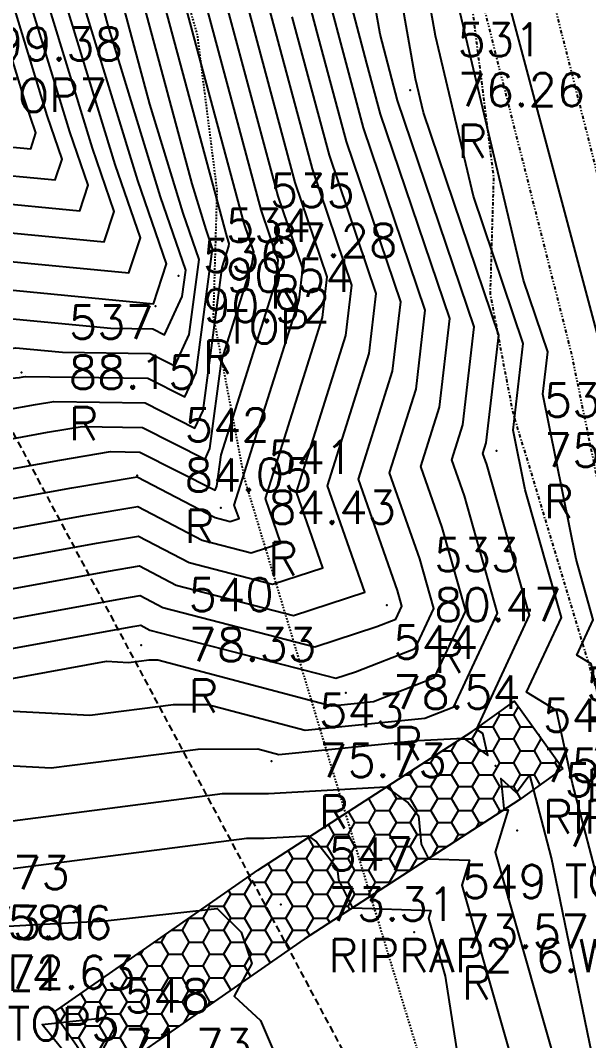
# Model space of a CAD drawing. Header units: feet. Extents: x 1023941 to 1026768, y 90264 to 94497.
# Drawn here: x 1026070.3 to 1026111.4, y 92585.7 to 92659.6 of the extents above; entities that cross this region are included whole.
import ezdxf

# ---------------------------------------------------------------- set-up
doc = ezdxf.new("R2010")
doc.units = ezdxf.units.FT
doc.header["$MEASUREMENT"] = 0
for name, pattern in [('BORDER4', [0.4375, 0.125, -0.0625, 0.125, -0.0625, 0, -0.0625]), ('DASHDOT2', [0.5, 0.25, -0.11875, 0.0125, -0.11875]), ('DASHED', [0.75, 0.5, -0.25]), ('DIVIDE2', [0.625, 0.25, -0.1175, 0.01125, -0.1175, 0.01125, -0.1175])]:
    doc.linetypes.add(name, pattern=pattern)
for name, color, linetype in [('DESC', 2, 'Continuous'), ('E1WFL-DIG', 4, 'DASHDOT2'), ('E2BDL', 5, 'Continuous'), ('E5RRH', 9, 'Continuous'), ('E6SLL', 10, 'DIVIDE2'), ('E6TOS', 9, 'Continuous'), ('E6TOS-R', 9, 'Continuous'), ('E6WBL', 2, 'BORDER4'), ('ELEV', 9, 'Continuous'), ('F1-E1COL', 11, 'Continuous'), ('F1-E6COL', 9, 'Continuous'), ('PNTS', 2, 'Continuous'), ('W6TVL', 10, 'DASHED')]:
    doc.layers.add(name, color=color, linetype=linetype)
doc.styles.add('S6', font='SIMPLEX', dxfattribs={"height": 0.083333})

# ---------------------------------------------------------------- blocks, each defined once
blk = doc.blocks.new('*U248')
at = {"layer": 'F1-E6COL', "elevation": 92, "flags": 128}
blk.add_lwpolyline([(1026005.015, 92659.66), (1026006.572, 92656.993), (1026013.339, 92645.057), (1026021.074, 92635.355), (1026029.274, 92635.921), (1026032.161, 92636.243), (1026052.365, 92640.454), (1026064.79, 92641.618), (1026068.51, 92642.242), (1026078.123, 92641.325), (1026078.958, 92643.863), (1026077.136, 92649.176), (1026070.491, 92670.861)], dxfattribs=at)
blk = doc.blocks.new('*U244')
at = {"layer": 'F1-E6COL', "elevation": 93, "flags": 128}
blk.add_lwpolyline([(1026006.018, 92660.723), (1026008.548, 92656.389), (1026014.398, 92646.073), (1026021.082, 92637.687), (1026028.17, 92638.175), (1026035.657, 92639.011), (1026052.805, 92642.585), (1026063.351, 92643.573), (1026068.036, 92644.359), (1026076.346, 92643.566), (1026077.067, 92645.76), (1026075.492, 92650.353), (1026069.147, 92671.061)], dxfattribs=at)
blk = doc.blocks.new('*U239')
at = {"layer": 'F1-E6COL', "elevation": 94, "flags": 128}
blk.add_lwpolyline([(1026007.021, 92661.785), (1026010.525, 92655.784), (1026015.456, 92647.088), (1026021.091, 92640.018), (1026027.066, 92640.43), (1026039.153, 92641.779), (1026053.245, 92644.717), (1026061.911, 92645.529), (1026067.562, 92646.476), (1026074.568, 92645.807), (1026075.177, 92647.658), (1026073.849, 92651.53), (1026068.499, 92668.99)], dxfattribs=at)
blk = doc.blocks.new('*U235')
at = {"layer": 'F1-E1COL', "elevation": 95, "flags": 128}
blk.add_lwpolyline([(1026008.024, 92662.848), (1026012.501, 92655.18), (1026016.514, 92648.103), (1026021.1, 92642.35), (1026025.962, 92642.685), (1026042.649, 92644.548), (1026053.685, 92646.848), (1026060.471, 92647.484), (1026067.088, 92648.593), (1026072.791, 92648.049), (1026073.286, 92649.555), (1026072.205, 92652.707), (1026067.85, 92666.92)], dxfattribs=at)
blk = doc.blocks.new('*U231')
at = {"layer": 'F1-E6COL', "elevation": 96, "flags": 128}
blk.add_lwpolyline([(1026009.027, 92663.91), (1026014.477, 92654.576), (1026017.572, 92649.118), (1026021.108, 92644.681), (1026024.858, 92644.94), (1026046.145, 92647.316), (1026054.124, 92648.979), (1026059.031, 92649.439), (1026066.613, 92650.71), (1026071.013, 92650.29), (1026071.395, 92651.452), (1026070.562, 92653.884), (1026067.202, 92664.849)], dxfattribs=at)
blk = doc.blocks.new('*U223')
at = {"layer": 'F1-E6COL', "elevation": 87, "flags": 128}
blk.add_lwpolyline([(1026008.752, 92639.022), (1026010.001, 92637.534), (1026021.031, 92623.698), (1026025.384, 92623.998), (1026034.008, 92625.545), (1026049.222, 92629.601), (1026050.166, 92629.798), (1026053.023, 92630.065), (1026069.2, 92631.387), (1026071.351, 92631.779), (1026072.688, 92632), (1026079.295, 92631.904), (1026082.908, 92630.074), (1026083.496, 92631.354), (1026084.881, 92641.712), (1026085.368, 92643.258), (1026085.391, 92643.452), (1026085.239, 92643.901), (1026079.143, 92666.593)], dxfattribs=at)
blk = doc.blocks.new('*U216')
at = {"layer": 'F1-E6COL', "elevation": 88, "flags": 128}
blk.add_lwpolyline([(1026007.758, 92643.376), (1026009.107, 92640.997), (1026021.039, 92626.029), (1026026.432, 92626.401), (1026033.084, 92627.594), (1026044.819, 92630.723), (1026050.606, 92631.929), (1026068.117, 92633.57), (1026070.192, 92633.739), (1026070.468, 92633.789), (1026070.639, 92633.818), (1026079.486, 92633.69), (1026082.178, 92632.326), (1026082.994, 92634.106), (1026084.192, 92643.064), (1026083.71, 92644.468), (1026082.698, 92647.77), (1026077.34, 92667.716)], dxfattribs=at)
blk = doc.blocks.new('*U209')
at = {"layer": 'F1-E6COL', "elevation": 89, "flags": 128}
blk.add_lwpolyline([(1026005.947, 92649.453), (1026010.165, 92642.012), (1026021.048, 92628.361), (1026027.48, 92628.804), (1026032.16, 92629.644), (1026040.415, 92631.845), (1026051.046, 92634.06), (1026069.11, 92635.753), (1026069.933, 92635.891), (1026073.324, 92635.567), (1026079.677, 92635.475), (1026081.447, 92634.579), (1026082.492, 92636.857), (1026083.218, 92642.287), (1026082.067, 92645.645), (1026079.647, 92653.543), (1026075.537, 92668.839)], dxfattribs=at)
blk = doc.blocks.new('*U203')
at = {"layer": 'F1-E1COL', "elevation": 90, "flags": 128}
blk.add_lwpolyline([(1026057.361, 92636.742), (1026067.67, 92637.708), (1026069.459, 92638.008), (1026076.826, 92637.305), (1026079.869, 92637.261), (1026080.716, 92636.832), (1026081.99, 92639.608), (1026082.245, 92641.51), (1026080.423, 92646.822), (1026076.595, 92659.316), (1026073.735, 92669.961)], dxfattribs=at)
blk = doc.blocks.new('*U198')
at = {"layer": 'F1-E6COL', "elevation": 91, "flags": 128}
blk.add_lwpolyline([(1026002.456, 92662.198), (1026004.012, 92658.598), (1026004.596, 92657.597), (1026012.281, 92644.042), (1026021.065, 92633.024), (1026029.576, 92633.611), (1026030.311, 92633.742), (1026031.607, 92634.088), (1026051.925, 92638.323), (1026066.23, 92639.663), (1026068.985, 92640.125), (1026079.9, 92639.083), (1026080.848, 92641.966), (1026078.779, 92647.999), (1026073.543, 92665.088)], dxfattribs=at)
blk = doc.blocks.new('*U184')
at = {"layer": 'F1-E6COL', "elevation": 82, "flags": 128}
blk.add_lwpolyline([(1026010.089, 92624.893), (1026015.939, 92617.922), (1026020.097, 92612.765), (1026021.054, 92611.811), (1026024.455, 92612.755), (1026038.629, 92615.298), (1026046.081, 92617.285), (1026053.403, 92618.742), (1026064.243, 92619.628), (1026075.771, 92621.727), (1026078.832, 92622.233), (1026082.484, 92620.328), (1026088.516, 92618.768), (1026092.173, 92619.956), (1026090.26, 92625.429), (1026093.839, 92636.777), (1026094.266, 92640.431), (1026091.412, 92648.856), (1026088.155, 92660.979)], dxfattribs=at)
blk = doc.blocks.new('*U138')
at = {"layer": 'F1-E6COL', "elevation": 77, "flags": 128}
blk.add_lwpolyline([(1026068.864, 92609.613), (1026075.289, 92609.27), (1026081.367, 92610.052), (1026083.842, 92610.058), (1026090.892, 92608.195), (1026099.567, 92609.055), (1026101.669, 92609.878), (1026104.83, 92616.675), (1026102.422, 92625.156), (1026101.511, 92627.762), (1026102.31, 92630.296), (1026103.142, 92637.409), (1026097.586, 92653.81), (1026097.168, 92655.366), (1026096.316, 92658.595), (1026093.895, 92672.402)], dxfattribs=at)
blk = doc.blocks.new('*U132')
at = {"layer": 'F1-E6COL', "elevation": 78, "flags": 128}
blk.add_lwpolyline([(1026011.791, 92611.829), (1026015.672, 92607.016), (1026021.346, 92601.354), (1026041.519, 92606.956), (1026042.326, 92607.101), (1026042.751, 92607.214), (1026056.168, 92609.885), (1026060.277, 92610.221), (1026076.497, 92613.174), (1026078.091, 92613.089), (1026079.598, 92613.283), (1026080.212, 92613.285), (1026092.802, 92609.958), (1026095.831, 92610.258), (1026100.269, 92611.996), (1026102.52, 92616.836), (1026100.805, 92622.877), (1026099.261, 92627.296), (1026100.616, 92631.592), (1026101.367, 92638.013), (1026096.351, 92652.819), (1026095.366, 92656.488), (1026093.356, 92664.106)], dxfattribs=at)
blk = doc.blocks.new('*U123')
at = {"layer": 'F1-E6COL', "elevation": 79, "flags": 128}
blk.add_lwpolyline([(1026011.32, 92615.223), (1026016.778, 92608.453), (1026021.273, 92603.969), (1026037.253, 92608.406), (1026041.402, 92609.15), (1026043.583, 92609.732), (1026055.477, 92612.099), (1026061.269, 92612.572), (1026078.422, 92615.696), (1026078.981, 92615.788), (1026079.648, 92615.441), (1026093.116, 92611.956), (1026094.539, 92612.418), (1026098.87, 92614.114), (1026100.211, 92616.998), (1026099.189, 92620.597), (1026097.011, 92626.829), (1026098.922, 92632.888), (1026099.592, 92638.618), (1026095.116, 92651.829), (1026093.563, 92657.611), (1026090.396, 92669.617)], dxfattribs=at)
blk = doc.blocks.new('*U116')
at = {"layer": 'F1-E1COL', "elevation": 80, "flags": 128}
blk.add_lwpolyline([(1026062.392, 92614.948), (1026077.538, 92617.707), (1026078.932, 92617.937), (1026080.593, 92617.07), (1026091.582, 92614.226), (1026096.077, 92615.687), (1026097.47, 92616.232), (1026097.901, 92617.16), (1026097.572, 92618.317), (1026094.761, 92626.362), (1026097.228, 92634.185), (1026097.817, 92639.222), (1026093.882, 92650.838), (1026091.76, 92658.734), (1026087.435, 92675.129)], dxfattribs=at)
blk = doc.blocks.new('*U107')
at = {"layer": 'F1-E6COL', "elevation": 81, "flags": 128}
blk.add_lwpolyline([(1026010.377, 92622.011), (1026018.991, 92611.328), (1026021.127, 92609.197), (1026028.721, 92611.305), (1026039.554, 92613.249), (1026045.248, 92614.767), (1026054.094, 92616.528), (1026063.252, 92617.276), (1026076.654, 92619.717), (1026078.882, 92620.085), (1026081.538, 92618.699), (1026090.049, 92616.497), (1026095.209, 92618.173), (1026092.51, 92625.896), (1026095.533, 92635.481), (1026096.042, 92639.826), (1026092.647, 92649.847), (1026089.958, 92659.857)], dxfattribs=at)
blk = doc.blocks.new('*U100')
at = {"layer": 'F1-E6COL', "elevation": 83, "flags": 128}
blk.add_lwpolyline([(1026009.822, 92627.719), (1026020.499, 92614.996), (1026020.996, 92614.372), (1026021.192, 92614.385), (1026037.705, 92617.348), (1026046.913, 92619.802), (1026052.711, 92620.957), (1026065.235, 92621.98), (1026074.887, 92623.738), (1026078.783, 92624.381), (1026083.429, 92621.958), (1026086.982, 92621.038), (1026089.137, 92621.738), (1026088.01, 92624.962), (1026092.145, 92638.073), (1026092.491, 92641.035), (1026090.178, 92647.865), (1026086.353, 92662.102)], dxfattribs=at)
blk = doc.blocks.new('*U99')
at = {"layer": 'F1-E6COL', "elevation": 84, "flags": 128}
blk.add_lwpolyline([(1026009.554, 92630.545), (1026017.874, 92620.63), (1026021.005, 92616.703), (1026022.24, 92616.788), (1026036.781, 92619.397), (1026047.746, 92622.32), (1026052.02, 92623.171), (1026066.226, 92624.332), (1026074.003, 92625.748), (1026078.733, 92626.529), (1026084.374, 92623.587), (1026085.449, 92623.309), (1026086.101, 92623.52), (1026085.76, 92624.496), (1026090.451, 92639.369), (1026090.716, 92641.639), (1026088.943, 92646.874), (1026084.55, 92663.225)], dxfattribs=at)
blk = doc.blocks.new('*U98')
at = {"layer": 'F1-E1COL', "elevation": 85, "flags": 128}
blk.add_lwpolyline([(1026009.287, 92633.371), (1026015.25, 92626.265), (1026021.013, 92619.035), (1026023.288, 92619.192), (1026035.857, 92621.446), (1026048.578, 92624.838), (1026051.329, 92625.385), (1026067.217, 92626.684), (1026073.119, 92627.758), (1026076.787, 92628.364), (1026078.912, 92628.333), (1026084.37, 92625.569), (1026084.5, 92625.851), (1026084.805, 92628.137), (1026088.756, 92640.665), (1026088.941, 92642.244), (1026087.708, 92645.883), (1026082.748, 92664.348), (1026078.832, 92679.192), (1026077.709, 92683.671), (1026076.207, 92688.002), (1026070.646, 92709.036), (1026068.83, 92715.892), (1026068.618, 92716.88)], dxfattribs=at)
blk = doc.blocks.new('*U97')
at = {"layer": 'F1-E6COL', "elevation": 86, "flags": 128}
blk.add_lwpolyline([(1026009.019, 92636.197), (1026012.625, 92631.899), (1026021.022, 92621.366), (1026024.336, 92621.595), (1026034.932, 92623.496), (1026049.411, 92627.356), (1026050.637, 92627.6), (1026068.209, 92629.035), (1026072.235, 92629.769), (1026074.738, 92630.182), (1026079.103, 92630.119), (1026083.639, 92627.821), (1026083.998, 92628.603), (1026084.843, 92634.925), (1026087.062, 92641.962), (1026087.166, 92642.848), (1026086.473, 92644.892), (1026080.945, 92665.47)], dxfattribs=at)
blk = doc.blocks.new('*U96')
at = {"layer": 'F1-E6COL', "elevation": 72, "flags": 128}
blk.add_lwpolyline([(1026076.886, 92587.023), (1026077.045, 92586.545), (1026075.056, 92582.87), (1026071.853, 92586.868), (1026076.519, 92587.385)], close=True, dxfattribs=at)
blk = doc.blocks.new('*U93')
at = {"layer": 'F1-E6COL', "elevation": 73, "flags": 128}
blk.add_lwpolyline([(1026054.583, 92583.782), (1026064.459, 92593.733), (1026076.41, 92594.366), (1026084.53, 92595.266), (1026086.269, 92593.55), (1026087.026, 92591.281), (1026085.741, 92588.907), (1026087.661, 92587.151), (1026091.521, 92578.15)], dxfattribs=at)
blk = doc.blocks.new('*U88')
at = {"layer": 'F1-E6COL', "elevation": 74, "flags": 128}
blk.add_lwpolyline([(1026146.089, 92566.953), (1026144.277, 92567.445), (1026132.837, 92569.454), (1026126.09, 92566.176), (1026121.889, 92572.577), (1026121.02, 92574.081), (1026118.059, 92583.857), (1026116.172, 92592.99), (1026114.979, 92597.551), (1026111.596, 92612.998), (1026110.565, 92613.623), (1026111.759, 92616.19), (1026110.515, 92620.572), (1026108.109, 92632.531), (1026108.467, 92635.596), (1026106.708, 92640.791), (1026101.773, 92661.592), (1026101.104, 92665.405), (1026097.365, 92689.669), (1026097.041, 92690.429), (1026097.129, 92690.621), (1026098.848, 92693.714)], dxfattribs=at)
blk = doc.blocks.new('*U87')
at = {"layer": 'F1-E6COL', "elevation": 74, "flags": 128}
blk.add_lwpolyline([(1026039.71, 92578.351), (1026059.886, 92596.694), (1026061.832, 92598.081), (1026066.884, 92597.811), (1026086.673, 92600.357), (1026087.922, 92600.36), (1026091.111, 92600.541), (1026091.719, 92600.107), (1026093.217, 92598.184), (1026093.296, 92597.344), (1026094.319, 92595.31), (1026099.994, 92595.123), (1026099.829, 92594.581), (1026101.028, 92590.378), (1026102.175, 92583.097)], dxfattribs=at)
blk = doc.blocks.new('*U83')
at = {"layer": 'F1-E1COL', "elevation": 75, "flags": 128}
blk.add_lwpolyline([(1026145.177, 92564.269), (1026141.97, 92565.141), (1026137.286, 92565.963), (1026126.041, 92560.5), (1026119.04, 92571.168), (1026117.59, 92573.675), (1026115.91, 92579.222), (1026112.45, 92595.965), (1026110.263, 92604.327), (1026109.105, 92609.614), (1026106.929, 92610.932), (1026109.449, 92616.351), (1026106.823, 92625.603), (1026105.957, 92629.908), (1026106.692, 92636.2), (1026103.08, 92646.863), (1026100.325, 92658.477), (1026098.701, 92667.737)], dxfattribs=at)
blk = doc.blocks.new('*U82')
at = {"layer": 'F1-E1COL', "elevation": 75, "flags": 128}
blk.add_lwpolyline([(1026036.455, 92585.762), (1026040.466, 92585.869), (1026055.274, 92599.332), (1026059.28, 92602.186), (1026069.686, 92601.63), (1026084.904, 92603.588), (1026088.234, 92603.597), (1026096.739, 92604.08), (1026098.359, 92602.921), (1026099.09, 92601.983), (1026099.284, 92599.932), (1026099.819, 92598.866), (1026102.792, 92598.768), (1026102.241, 92596.959), (1026106.246, 92582.922), (1026107.839, 92572.807), (1026108.357, 92568.443), (1026105.479, 92563.992), (1026103.609, 92561.292), (1026103.126, 92560.857)], dxfattribs=at)
blk = doc.blocks.new('*U78')
at = {"layer": 'F1-E6COL', "elevation": 76, "flags": 128}
blk.add_lwpolyline([(1026061.231, 92606.051), (1026072.488, 92605.45), (1026083.136, 92606.82), (1026087.472, 92606.832), (1026088.981, 92606.433), (1026099.044, 92607.43), (1026102.366, 92607.618), (1026104.122, 92606.364), (1026103.771, 92607.951), (1026103.293, 92608.241), (1026107.14, 92616.513), (1026104.039, 92627.436), (1026103.761, 92628.229), (1026104.005, 92629), (1026104.917, 92636.805), (1026099.453, 92652.935), (1026098.877, 92655.362), (1026096.298, 92670.07)], dxfattribs=at)
blk = doc.blocks.new('*U77')
at = {"layer": 'F1-E6COL', "elevation": 76, "flags": 128}
blk.add_lwpolyline([(1026113.761, 92574.587), (1026108.727, 92598.941), (1026107.158, 92604.945), (1026106.205, 92603.654), (1026105.066, 92604.696), (1026105.271, 92602.52), (1026105.32, 92602.423), (1026105.59, 92602.414), (1026104.653, 92599.338), (1026111.464, 92575.467)], dxfattribs=at)
blk = doc.blocks.new('POINT')
blk.add_point((0, 0))
at = {"layer": 'DESC', "style": 'S6'}
blk.add_attdef('DESC', (0.1191, -0.1698), '', height=0.0833, dxfattribs=at)
at = {"layer": 'ELEV', "style": 'S6'}
blk.add_attdef('ELEV', (0.1191, -0.0403), '', height=0.0833, dxfattribs=at)
at = {"layer": 'PNTS', "style": 'S6'}
blk.add_attdef('POINT', (0.1191, 0.0855), '', height=0.0833, dxfattribs=at)

msp = doc.modelspace()

# ---------------------------------------------------------------- hatches: boundary and pattern name
at = {"layer": 'E5RRH'}
h = msp.add_hatch(dxfattribs=at)
h.set_pattern_fill('HONEY', color=256, scale=8, style=0)
h.paths.add_polyline_path([(1026109.5628, 92605.41857), (1026106.37801, 92603.1247), (1026090.81265, 92593.05606), (1026076.09201, 92582.81675), (1026072.66588, 92587.74236), (1026087.46923, 92598.03921), (1026102.99316, 92608.08105), (1026106.05615, 92610.28718)])

# ---------------------------------------------------------------- linework, layer by layer
at = {"layer": 'E1WFL-DIG', "flags": 128}
msp.add_lwpolyline([(1025776.37681, 93486.10305), (1025782.05209, 93471.81425), (1025787.47369, 93455.11601), (1025792.45947, 93440.08064), (1025796.02642, 93428.61746), (1025798.77528, 93415.14754), (1025800.82823, 93404.25516), (1025803.9862, 93391.87175), (1025809.81772, 93376.10791), (1025815.27038, 93360.66154), (1025819.45452, 93348.88606), (1025822.68211, 93340.4873), (1025848.48685, 93315.13617), (1025850.66221, 93300.60777), (1025852.45413, 93279.71695), (1025855.28749, 93249.14672), (1025843.04556, 93216.73377), (1025861.649, 93193.18384), (1025894.87357, 93192.12454), (1025925.17476, 93187.81402), (1025935.11938, 93186.83972), (1025967.03801, 93167.34125), (1025973.53043, 93139.76617), (1025971.90291, 93107.59344), (1025992.55351, 93077.68885), (1026007.31335, 93042.15089), (1026010.66649, 93021.68179), (1026016.04717, 92998.79949), (1026017.77434, 92981.04923), (1026022.86713, 92961.0882), (1026027.42458, 92940.86808), (1026031.98095, 92919.08931), (1026034.85157, 92910.40648), (1026040.75127, 92896.512), (1026045.29291, 92885.79991), (1026046.31291, 92877.39001), (1026048.73329, 92862.47937), (1026054.27304, 92843.9589), (1026061.65877, 92818.3743), (1026065.90583, 92800.78631), (1026070.21672, 92778.7218), (1026076.75444, 92752.17029), (1026080.75959, 92739.52913), (1026087.10457, 92724.62592), (1026091.04353, 92713.01002), (1026091.83856, 92701.70888), (1026093.9497, 92691.10035), (1026097.71059, 92679.95474), (1026102.71598, 92662.62248), (1026104.53467, 92648.25534), (1026104.28915, 92639.79445), (1026105.92312, 92631.22176), (1026113.65843, 92605.5897), (1026119.74744, 92585.58535), (1026130.56696, 92571.75627), (1026153.10275, 92570.17096), (1026183.77566, 92567.35192), (1026209.13992, 92562.23343), (1026212.9952, 92570.88422), (1026184.46905, 92575.34737), (1026140.10565, 92581.09643), (1026132.89368, 92581.40681), (1026125.23605, 92599.95984), (1026119.83365, 92626.54335), (1026115.08129, 92647.18286), (1026112.06271, 92667.75824), (1026107.80115, 92696.74689), (1026098.52483, 92729.37404), (1026090.67177, 92756.34624), (1026084.57319, 92772.87118), (1026077.25312, 92796.65121), (1026072.38544, 92819.72614), (1026062.32495, 92846.90987), (1026058.49931, 92861.19603), (1026055.34956, 92885.60323), (1026050.85504, 92900.01085), (1026045.55947, 92916.92444), (1026039.43991, 92935.38688), (1026033.61379, 92959.05524), (1026030.169, 92975.91856), (1026022.00244, 93000.95831), (1026019.71498, 93014.59775), (1026015.86959, 93032.60272), (1026014.8505, 93042.3486), (1026009.17683, 93060.69296), (1026003.97179, 93079.54236), (1025997.26945, 93093.60485), (1025990.3448, 93108.67269), (1025985.56635, 93131.79081), (1025980.87797, 93156.17675), (1025975.85358, 93178.34113), (1025973.09445, 93187.02227), (1025934.93381, 93208.95315), (1025915.36883, 93261.19688), (1025907.83927, 93239.46736), (1025888.99153, 93231.84789), (1025895.25873, 93266.26615), (1025902.62375, 93275.61798), (1025873.02421, 93295.1259), (1025868.17165, 93307.69082), (1025852.25976, 93321.58091), (1025839.96172, 93337.5539), (1025830.65103, 93352.52425), (1025825.28577, 93365.34185), (1025817.13638, 93382.87754), (1025812.61692, 93393.43343), (1025807.09241, 93418.44137), (1025801.94499, 93436.79305), (1025800.75577, 93453.25828), (1025797.55375, 93478.38576), (1025789.95181, 93490.00653), (1025784.03613, 93500.19742)], dxfattribs=at)
at = {"layer": 'E2BDL'}
msp.add_line((1026070.30023, 92793.58299), (1026128.38547, 92575.43358), dxfattribs=at)
at = {"layer": 'E5RRH', "flags": 128}
msp.add_lwpolyline([(1026109.5628, 92605.41857), (1026106.37801, 92603.1247), (1026090.81265, 92593.05606), (1026076.09201, 92582.81675), (1026072.66588, 92587.74236), (1026087.46923, 92598.03921), (1026102.99316, 92608.08105), (1026106.05615, 92610.28718)], close=True, dxfattribs=at)
at = {"layer": 'E6SLL', "flags": 128}
for points in [[(1026211.58341, 92561.16864), (1026179.72713, 92568.55752), (1026147.51532, 92570.85709), (1026126.29407, 92574.95734), (1026121.09462, 92588.99263), (1026114.21956, 92615.8142), (1026110.18631, 92635.49592), (1026102.90857, 92664.26513), (1026097.31919, 92689.61668), (1026086.39126, 92712.96845), (1026081.92548, 92735.49391), (1026072.15082, 92780.03355), (1026063.79724, 92806.79592), (1026059.14378, 92833.19427), (1026056.50142, 92846.16841), (1026044.77088, 92870.01274), (1026045.91578, 92884.89827), (1026037.23775, 92909.36065), (1026036.03488, 92928.69792), (1026031.23987, 92950.47518), (1026023.63881, 92970.45647), (1026017.26477, 92997.90796), (1026012.25662, 93025.15061), (1025996.50952, 93057.49588), (1025990.82286, 93076.80803), (1025989.90225, 93095.15396), (1025982.28502, 93132.14625), (1025977.58736, 93158.32495), (1025970.58685, 93170.79824), (1025960.12056, 93178.04684), (1025935.619, 93191.16592), (1025911.42259, 93196.77116), (1025910.79097, 93224.67817), (1025910.9053, 93253.65234), (1025903.01527, 93263.69462), (1025880.35174, 93286.07228), (1025862.71246, 93306.13881), (1025840.22212, 93324.42259), (1025820.7059, 93344.30073), (1025813.94473, 93369.31311), (1025798.47784, 93413.83034), (1025795.34778, 93442.92284), (1025783.60754, 93467.02749), (1025772.62648, 93500.31225)], [(1026212.04251, 92572.22339), (1026180.08317, 92573.54482), (1026148.16994, 92575.82308), (1026130.00524, 92579.33276), (1026125.87351, 92590.48586), (1026119.09328, 92616.9375), (1026115.0616, 92636.61149), (1026107.78656, 92665.37007), (1026103.08331, 92691.38913), (1026094.07993, 92715.32418), (1026089.73134, 92737.25853), (1026076.96366, 92781.39537), (1026068.66566, 92807.97967), (1026064.05638, 92834.12736), (1026061.27227, 92847.79752), (1026049.86103, 92870.99283), (1026050.98231, 92885.57132), (1026042.18455, 92910.37121), (1026041.00119, 92929.39487), (1026036.04385, 92951.90935), (1026028.41333, 92971.96811), (1026020.90479, 92998.58501), (1026016.10528, 93026.34834), (1026002.14728, 93059.59106), (1025996.73297, 93077.97831), (1025993.85704, 93095.79405), (1025985.22759, 93132.73336), (1025980.45091, 93159.35239), (1025972.86411, 93172.8703), (1025962.16362, 93180.28111)]]:
    msp.add_lwpolyline(points, dxfattribs=at)
at = {"layer": 'E6WBL', "flags": 128}
msp.add_lwpolyline([(1026073.85675, 92689.59672), (1026074.58646, 92685.9299), (1026078.61871, 92673.98008), (1026083.06965, 92658.56774), (1026084.49805, 92647.28374), (1026084.23427, 92638.19336), (1026086.47311, 92626.44723), (1026094.5182, 92599.78863), (1026100.61415, 92579.76148, 0.09236812), (1026103.99555, 92573.26146), (1026114.81507, 92559.43239, 0.21227084), (1026129.1635, 92551.80557), (1026151.48563, 92550.2353)], format="xyb", dxfattribs=at)
at = {"layer": 'W6TVL'}
msp.add_line((1026097.88105, 92577.03077), (1026049.22, 92668.21062), dxfattribs=at)

# ---------------------------------------------------------------- block references
at = {"layer": 'E6TOS', "xscale": 28.80000000004657, "yscale": 28.80000000000291, "zscale": 28.79999999999999}
for p, values in [((1026065.01199, 92657.85836), {'ELEV': '99.38', 'POINT': '601', 'DESC': 'TOP7'}), ((1026081.72004, 92641.09077), {'ELEV': '90.54', 'POINT': '534', 'DESC': 'TOP'}), ((1026107.80947, 92607.85288), {'ELEV': '75.52', 'POINT': '545', 'DESC': 'RIPRAP2 6.W'}), ((1026104.68558, 92605.60288), {'ELEV': '75.95', 'POINT': '546', 'DESC': 'RIPRAP2 6.W'}), ((1026106.255, 92600.91766), {'ELEV': '76.66', 'POINT': '554', 'DESC': 'TOP3 4.W'}), ((1026089.14094, 92595.54764), {'ELEV': '73.31', 'POINT': '547', 'DESC': 'RIPRAP2 6.W'}), ((1026064.24008, 92594.20547), {'ELEV': '73.06', 'POINT': '573', 'DESC': 'TL4'}), ((1026065.90533, 92590.60682), {'ELEV': '72.63', 'POINT': '581', 'DESC': 'TOP5'}), ((1026074.37895, 92585.27955), {'ELEV': '71.73', 'POINT': '548', 'DESC': 'RIPRAP2 6.W'})]:
    msp.add_blockref('POINT', p, dxfattribs=at).add_auto_attribs(values)
at = {"layer": 'E6TOS-R', "xscale": 28.80000000004657, "yscale": 28.80000000000291, "zscale": 28.79999999999999}
for p, values in [((1026098.49443, 92654.53945), {'ELEV': '76.26', 'POINT': '531', 'DESC': 'R'}), ((1026084.89111, 92643.62251), {'ELEV': '87.28', 'POINT': '535', 'DESC': 'R'}), ((1026080.04451, 92638.90153), {'ELEV': '90.92', 'POINT': '536', 'DESC': 'R'}), ((1026070.33756, 92634.08504), {'ELEV': '88.15', 'POINT': '537', 'DESC': 'R'}), ((1026104.74573, 92628.43301), {'ELEV': '75.56', 'POINT': '532', 'DESC': 'R'}), ((1026078.73072, 92626.63946), {'ELEV': '84.05', 'POINT': '542', 'DESC': 'R'}), ((1026084.78393, 92624.29332), {'ELEV': '84.43', 'POINT': '541', 'DESC': 'R'}), ((1026096.80586, 92617.23628), {'ELEV': '80.47', 'POINT': '533', 'DESC': 'R'}), ((1026079.01456, 92614.34872), {'ELEV': '78.33', 'POINT': '540', 'DESC': 'R'}), ((1026093.82672, 92610.9033), {'ELEV': '78.54', 'POINT': '544', 'DESC': 'R'}), ((1026088.46095, 92605.95284), {'ELEV': '75.73', 'POINT': '543', 'DESC': 'R'}), ((1026098.79756, 92593.56431), {'ELEV': '73.57', 'POINT': '549', 'DESC': 'R'})]:
    msp.add_blockref('POINT', p, dxfattribs=at).add_auto_attribs(values)
at = {"layer": 'F1-E1COL'}
for name in ['*U98', '*U116', '*U203', '*U235', '*U83', '*U82']:
    msp.add_blockref(name, (0, 0), dxfattribs=at)
at = {"layer": 'F1-E6COL'}
for name in ['*U97', '*U99', '*U100', '*U184', '*U107', '*U123', '*U132', '*U138', '*U78', '*U223', '*U216', '*U209', '*U198', '*U248', '*U244', '*U239', '*U231', '*U88', '*U77', '*U87', '*U93', '*U96']:
    msp.add_blockref(name, (0, 0), dxfattribs=at)

doc.saveas('drawing.dxf')
